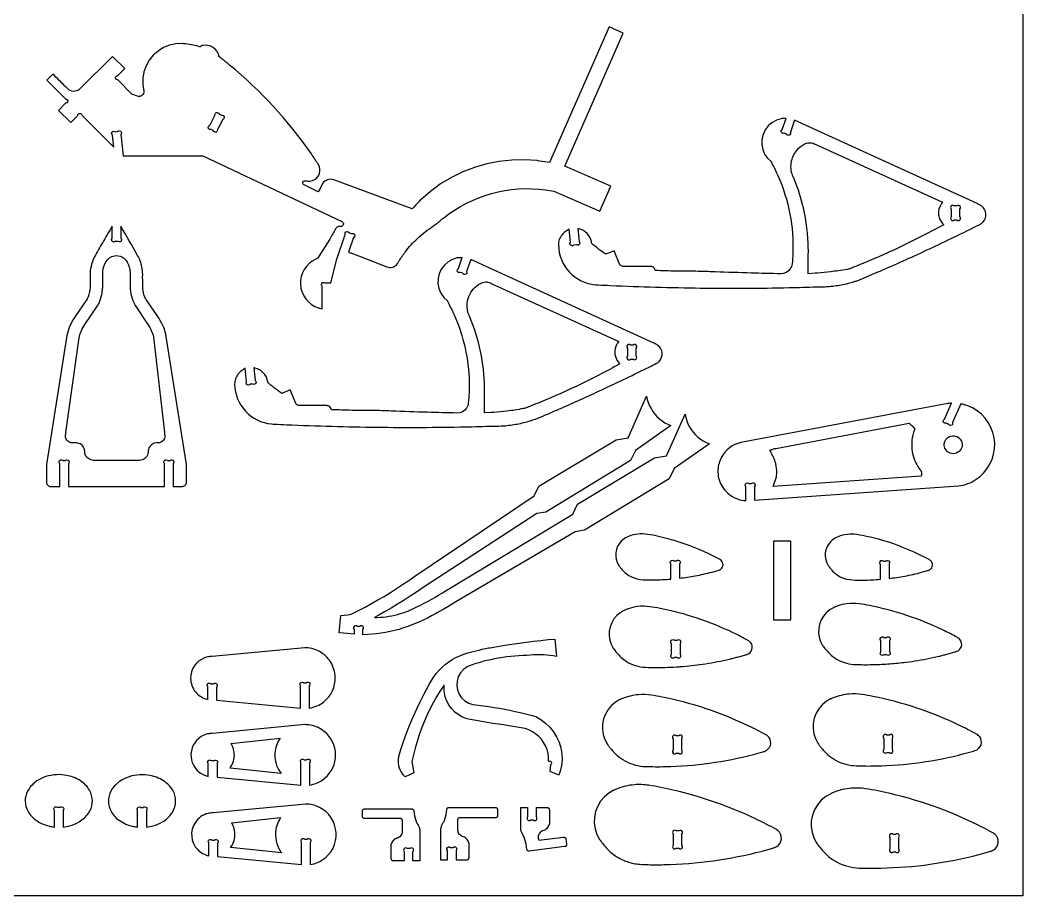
# Model space of a CAD drawing. Extents: x -1716 to 1764, y -1184 to 702.
# Drawn here: x 384 to 1764, y -1184 to 21 of the extents above; entities that cross this region are included whole.
import ezdxf

# ---------------------------------------------------------------- set-up
doc = ezdxf.new("R2010")
doc.units = 0
doc.header["$MEASUREMENT"] = 0
doc.layers.get('0').update_dxf_attribs({"linetype": 'CONTINUOUS'})
doc.layers.add('SECTIONCUTEDGES', color=18, linetype='CONTINUOUS')

msp = doc.modelspace()

# ---------------------------------------------------------------- linework, layer by layer
msp.add_lwpolyline([(1764.1, 702.4), (1764.1, -1184.1), (-1716.3, -1184.1), (-1716.3, 702.4)], close=True)
for points in [[(1231.7, -441.3), (1231.7, -430.7, 1), (1227.5, -426.5), (1224, -426.5, 1), (1219.7, -430.7), (1219.7, -441.3, 1), (1224, -445.6), (1227.5, -445.6, 1)], [(1572.4, -967.1), (1572.4, -982.5, 1), (1576.7, -986.8), (1580.2, -986.8, 1), (1584.4, -982.5), (1584.4, -967.1, 1), (1580.2, -962.9), (1576.7, -962.9, 1)]]:
    msp.add_lwpolyline(points, format="xyb", close=True)
at = {"layer": 'SECTIONCUTEDGES'}
for points in [[(420.6, -61.9), (446.5, -87.7, 0.085935), (446.9, -87.9, -0.186336), (448.6, -88.7, -0.284949), (449.3, -91.8, -0.285005), (446.8, -93.7, -0.066617), (446.6, -93.7, 0.145235), (446.5, -93.7), (436.8, -103.4), (453.6, -120.2), (463.2, -110.6, 0.08601), (463.3, -110.1, -0.186349), (464.1, -108.4, -0.284949), (467.3, -107.8, -0.285005), (469.2, -110.3, -0.066648), (469.2, -110.4, 0.145329), (469.2, -110.6), (512.7, -154.2), (511, -137.5, 0.079593), (510.7, -137.1, -0.210465), (509.9, -135, -0.269976), (511.6, -132.5, -0.269963), (514.6, -132.7, -0.065724), (514.7, -132.8, 0.145463), (514.8, -132.8), (517.9, -132.5, 0.079701), (518.4, -132.2, -0.210484), (520.4, -131.4, -0.269976), (522.9, -133.1, -0.269963), (522.8, -136.1, -0.065769), (522.7, -136.2, 0.145601), (522.6, -136.3), (525.6, -165.9), (635.3, -165.9), (826.7, -256.3, -0.168887), (828.6, -258.3, -0.362921), (827.3, -262.6, -0.089504), (826.2, -263.1, -0.079719), (824.9, -263.2, 0.015746), (823.1, -263.2, 0.104795), (821.1, -263.6, 0.167951), (818.1, -266.3, -0.009744), (810, -280.4), (793.4, -307.2, -0.104608), (792.9, -307.4, 0.035992), (790.7, -308.2, 0.3096), (769.7, -343, 0.310426), (794.5, -375.1, 0.017896), (796.4, -375.6, 0.01187), (799.5, -376.3), (799.5, -345.2, 0.08601), (799.2, -344.8, -0.186349), (798.6, -343, -0.284949), (800.3, -340.3, -0.285005), (803.5, -340.7, -0.066648), (803.6, -340.8, 0.145329), (803.7, -340.9), (811.5, -340.9), (819.6, -308), (831.5, -274.4, 0.086002), (831.4, -273.9, -0.186347), (831.4, -272, -0.284949), (833.9, -270.1, -0.285005), (836.8, -271.5, -0.066644), (836.8, -271.7, 0.145319), (836.9, -271.8), (840.2, -273, 0.08601), (840.7, -272.9, -0.186349), (842.6, -272.9, -0.284949), (844.5, -275.4, -0.285005), (843.1, -278.2, -0.066648), (842.9, -278.3, 0.145329), (842.8, -278.4), (835.7, -298.4, -0.0051), (840.5, -300, -0.011435), (842.6, -300.7), (888.5, -318.8, 0.161502), (896.7, -319, 0.169689), (903, -314.5, 0.018768), (905.2, -311.1, -0.030198), (914.2, -297.8, -0.042786), (930.7, -279.8, -0.036783), (953, -262.1, -0.013895), (955.3, -260.6, 0.025116), (957.6, -259.1, 0.025774), (960.7, -256.5, -0.018155), (966.4, -251.6, -0.204103), (1107.2, -212.7), (1118.6, -214.5), (1181.7, -242.1), (1196.7, -207.8), (1133.6, -180.2), (1213.7, 2.9), (1194.6, 11.3), (1112.6, -175.3, -0.002171), (1098.8, -173.1, 0.013028), (1095.4, -172.6), (1078, -171.5), (1060.6, -171.8), (1043.3, -173.7), (1026.2, -177), (1009.4, -181.8), (993.2, -188.1), (977.5, -195.7), (962.6, -204.7), (948.5, -214.9), (935.4, -226.4, 0.013028), (932.9, -228.8, -0.002171), (923.3, -238.9), (815.5, -198.9, 0.161142), (806.9, -198.9, 0.167596), (800.3, -204, 0.03262), (799, -206.2, -0.002417), (794.3, -215.6), (773.8, -205.3, -0.162704), (773, -204, -0.252017), (773.8, -201, -0.283369), (776.9, -200.2, 0.098494), (782.9, -200.8, 0.501374), (795.6, -180, 0.048434), (794.3, -177.6, 0.007698), (784.8, -163.4, 0.069513), (672.2, -41, 0.005338), (662.1, -32.8, 0.010401), (656.8, -28.8, -0.035073), (657.3, -27.9, 0.136057), (657.4, -27.4, 0.100505), (657.4, -27, 0.016455), (656.5, -25, 0.341491), (635.4, -14.1, 0.016455), (633.3, -14.5, 0.112005), (633, -14.7, 0.134653), (632.8, -15, -0.022312), (632.2, -16.3, 0.028235), (622, -13.6, 0.028606), (611.7, -12, 0.006314), (608.5, -11.7, 0.013802), (607, -11.6), (598.2, -12), (589.5, -13.9), (581.3, -17.1), (573.8, -21.8), (567.1, -27.6), (561.6, -34.5), (557.3, -42.2), (554.3, -50.6), (552.9, -59.3), (552.9, -68.2), (554.4, -76.9, -0.120312), (553.7, -80.2, -0.115005), (551.5, -83, -0.125142), (548.6, -84.3, -0.119875), (545.4, -84), (537.7, -81.1), (518.3, -61.5, 0.086265), (517.9, -61.4, -0.186392), (516.2, -60.6, -0.284949), (515.5, -57.5, -0.285005), (518, -55.6, -0.066753), (518.2, -55.6, 0.145652), (518.4, -55.5), (528, -45.9), (511.2, -29.1), (466.3, -74, -0.145804), (459.8, -77.2, -0.210214), (450.8, -75, -0.016381), (450.4, -74.7, -0.008191), (449.7, -74, -0.009829), (445.5, -69.9, 0.001638), (429.1, -53.4)], [(657.7, -108.5), (660.9, -110.1, -1), (662.7, -115.9), (655.5, -129.5, -1), (649.8, -131.3), (646.7, -129.7, -1), (644.9, -124), (652, -110.3, -1)], [(1449.9, -117.1), (1444.1, -133.5, 0.08601), (1444.2, -134, -0.186349), (1444.2, -135.9, -0.284949), (1441.6, -137.8, -0.285005), (1438.8, -136.4, -0.066647), (1438.7, -136.2, 0.145329), (1438.7, -136.1), (1435.3, -134.9, 0.08601), (1434.9, -135, -0.186349), (1433, -135, -0.284949), (1431.1, -132.5, -0.285005), (1432.5, -129.6, -0.066648), (1432.6, -129.6, 0.14533), (1432.8, -129.5), (1438.1, -114.4, -0.009124), (1433.6, -114.7, 0.035207), (1431.2, -115), (1424.7, -117), (1418.6, -120.4), (1413.4, -124.9), (1409.3, -130.4), (1406.4, -136.7), (1404.8, -143.4), (1404.7, -150.3), (1406, -157.1), (1408.6, -163.5), (1412.6, -169.1), (1417.6, -173.9, -0.066761), (1418.2, -174.9, 0.023228), (1419.1, -177, 0.00512), (1423, -185.1, -0.014428), (1426.9, -193.2, -0.05613), (1443.3, -246, -0.057387), (1447.4, -299.9, -0.014084), (1446.4, -314.4, -0.122169), (1443.9, -321.4, -0.258679), (1430.8, -328.3, -0.000991), (1390.1, -327.2, -0.003047), (1340.5, -325.6, 0.006155), (1313.8, -324.8, 0.003714), (1300.2, -324.7, -0.004918), (1286.5, -324.6, -0.002398), (1272.3, -324.2, 0.000799), (1258, -323.8, 0.028598), (1256.8, -321.1, 0.161536), (1254.4, -318.7, 0.057098), (1253.2, -318.3, 0.047308), (1251.7, -318.1), (1213.5, -318.1, -0.081624), (1211.6, -317.5, -0.074835), (1209.8, -316.4, -0.020482), (1209.5, -316, -0.045194), (1209.4, -315.8), (1201.4, -296.6), (1189.9, -301.4), (1184.8, -297.9, -0.013865), (1179, -293.5, -0.012477), (1172.8, -288.2, 0.009145), (1170.9, -286.6, -0.096768), (1170.5, -286.1, -0.120073), (1170.3, -285.4, 0.047499), (1170.2, -284.1, 0.141524), (1164.2, -272.8, 0.141524), (1153.2, -266.5, 0.016567), (1152.3, -266.3, -0.005522), (1151.4, -266.1), (1153.2, -283.7, 0.079593), (1153.5, -284.1, -0.210465), (1154.3, -286.1, -0.269976), (1152.6, -288.7, -0.269963), (1149.6, -288.5, -0.065724), (1149.5, -288.4, 0.145463), (1149.4, -288.3), (1145.9, -288.7, 0.08601), (1145.5, -289, -0.186349), (1143.8, -289.8, -0.284949), (1141, -288.3, -0.285005), (1141.1, -285.2, -0.066648), (1141.2, -285, 0.145329), (1141.2, -284.9), (1139.4, -266.7, 0.004185), (1134.1, -270.3, 0.073254), (1129.7, -274.5, 0.086359), (1126, -281.2, 0.085895), (1124.8, -288.8, 0.185891), (1139.7, -325.7, 0.184789), (1175.6, -343.2, 0.011293), (1179.7, -343.5, -0.000025), (1196.4, -344.3, 0.008067), (1320.5, -347.8, 0.008217), (1442.3, -347.3, 0.002829), (1461.3, -346.8, -0.003431), (1480.2, -346.3, 0.003607), (1491.5, -346, 0.010952), (1495.2, -345.8, 0.027349), (1513.8, -343.4, 0.02735), (1532, -338.9, 0.005477), (1536.8, -337.4, 0.010711), (1539.2, -336.6), (1563.5, -326.2, 0.007095), (1626.8, -297.9, 0.006478), (1695.3, -265, 0.004958), (1705.5, -259.8, 0.090397), (1709.4, -256.8, 0.435157), (1707.4, -235.3, 0.037419), (1705.7, -234.2, 0.014223), (1700.9, -231.7)], [(1468.6, -328.1, 0.001819), (1468.5, -318.7, -0.005457), (1468.6, -309.2, -0.002886), (1468.7, -301.1, 0.011204), (1468.7, -293.1, 0.052143), (1461.9, -237.7, 0.039562), (1449.7, -199, 0.012267), (1447.4, -193.8, -0.029577), (1446.3, -190.9, -0.04675), (1445.1, -185.9, -0.071998), (1445.3, -175.3, -0.130192), (1452.7, -158.5, -0.098727), (1463, -149.9, -0.115272), (1469.9, -148, -0.115868), (1476.9, -149.3, -0.017826), (1477.5, -149.6, 0.011527), (1478.1, -149.9), (1653.5, -229.9, 0.086005), (1649.2, -237, 0.126445), (1648, -247.5, 0.074265), (1649.8, -253.6, 0.074279), (1653.4, -259, 0.020408), (1654.2, -259.8, -0.006802), (1655, -260.7, -0.004642), (1626.8, -275.7, -0.012634), (1582.5, -297.2, -0.006479), (1558.8, -307.7, -0.005939), (1532.7, -318.5, 0.001973), (1526, -321.2, -0.028047), (1524.3, -321.7, -0.026718), (1522.3, -322.2, -0.004531), (1510.1, -324.1, -0.00906), (1499.5, -325.5, -0.005336), (1481.5, -327.4, -0.019134), (1479.6, -327.5, -0.021054), (1477.9, -327.5)], [(1673.1, -234.9), (1669.6, -234.9, 1), (1665.4, -239.2), (1665.4, -249.8, 1), (1669.6, -254.1), (1673.1, -254.1, 1), (1677.4, -249.8), (1677.4, -239.2, 1)], [(522.6, -262.7), (522.6, -279.4, 0.08601), (522.8, -279.8, -0.186349), (523.4, -281.6, -0.284949), (521.7, -284.2, -0.285005), (518.6, -283.8, -0.066648), (518.4, -283.7, 0.145329), (518.3, -283.6), (514.8, -283.6, 0.08601), (514.4, -283.9, -0.186349), (512.6, -284.5, -0.284949), (510, -282.7, -0.285005), (510.4, -279.6, -0.066648), (510.5, -279.5, 0.145329), (510.6, -279.4), (510.6, -262.6, -0.001265), (499, -282.5, 0.003794), (487.5, -302.5, 0.058244), (482.3, -315, 0.063092), (480.3, -327.3, 0.016618), (480.4, -342, -0.039019), (480.1, -349.9, -0.08946), (476.1, -362.8, -0.007435), (475.9, -363.2, -0.011972), (475.8, -363.4), (458.8, -388.2, 0.048899), (452.1, -400.6, 0.053441), (448.4, -413.1), (420.2, -590.8), (420.2, -615.4, 0.185957), (422.1, -619.1, 0.172664), (426.1, -620.8, 0.016956), (430.5, -620.8, -0.004396), (438.6, -620.8), (438.6, -589.2, 0.079593), (438.3, -588.7, -0.210465), (437.7, -586.6, -0.269976), (439.6, -584.2, -0.269963), (442.6, -584.7, -0.065724), (442.7, -584.8, 0.145463), (442.8, -584.9), (446.3, -584.9, 0.079593), (446.8, -584.6, -0.210465), (448.9, -584.1, -0.269976), (451.2, -585.9, -0.269963), (450.8, -588.9, -0.065724), (450.7, -589, 0.145463), (450.6, -589.2), (450.6, -620.8), (582.6, -620.8), (582.6, -589.2, 0.08601), (582.3, -588.7, -0.186349), (581.7, -587, -0.284949), (583.4, -584.3, -0.285005), (586.6, -584.7, -0.066648), (586.7, -584.8, 0.145329), (586.8, -584.9), (590.3, -584.9, 0.079593), (590.8, -584.6, -0.210465), (592.9, -584.1, -0.269976), (595.2, -585.9, -0.269963), (594.8, -588.9, -0.065724), (594.7, -589, 0.145463), (594.6, -589.2), (594.6, -620.8), (607.6, -620.7, 0.185813), (611.3, -618.9, 0.172664), (612.9, -614.8), (612.9, -590.7), (584.3, -411.8, 0.048631), (581.6, -402.2, 0.053476), (574.2, -388.2), (557.2, -363.4, -0.042369), (555.6, -360.2, -0.05136), (553.3, -352.2, -0.022282), (552.9, -349.1, -0.018567), (552.7, -345.4, -0.006146), (552.6, -329.1, 0.052443), (551.6, -318.7, 0.080341), (545.7, -302.9, 0.0006)], [(448.3, -557.3, -0.187835), (446.4, -551.1, -0.028282), (446.7, -548.9, 0.010555), (447, -546.8), (465.2, -416.5, -0.055767), (467.9, -407.4, -0.048899), (473.1, -397.8), (490.5, -372.4, 0.039283), (493.1, -367.3, 0.054551), (496.7, -355.2, 0.021912), (497.3, -350.8, 0.018988), (497.6, -345.7, 0.00723), (497.6, -329.2, -0.03342), (497.8, -325, -0.101204), (502.3, -311.5, -0.223836), (513.8, -303.5, -0.159962), (523.8, -305, -0.155534), (531.3, -312.4, -0.055982), (534.3, -320, -0.058348), (535.4, -327.8, -0.012826), (535.5, -336.8, 0.009225), (535.4, -345.7, 0.056267), (537.1, -358.9, 0.058965), (541.6, -370.7, 0.007426), (542.1, -371.8, 0.011972), (542.5, -372.4), (559.9, -397.8, -0.04427), (564.5, -406.2, -0.04711), (567.4, -414.7, -0.004249), (567.4, -415.1, -0.011983), (567.5, -415.2), (582.6, -546.8, -0.002653), (583.1, -551.1, -0.124044), (582.6, -555, -0.265958), (575.7, -560.6, -0.032026), (571.5, -561, 0.095423), (567.4, -561.9, 0.129798), (562.6, -565.7, 0.129739), (560.3, -571.3, 0.026744), (560.2, -573.7, -0.059933), (559.8, -576, -0.165101), (555.7, -582.2, -0.156708), (548.2, -584.9), (484.9, -584.9, -0.145829), (477.9, -582.5, -0.209993), (473, -574.4, -0.017729), (472.7, -571.4, 0.079747), (472.1, -568.4, 0.142824), (467.9, -563.1, 0.142126), (461.6, -560.9, 0.022063), (457.8, -560.8, -0.046173), (453.9, -560.6, -0.187835)], [(1004.3, -308.6), (998.4, -325, 0.08601), (998.5, -325.5, -0.186349), (998.5, -327.4, -0.284949), (996, -329.3, -0.285005), (993.2, -327.9, -0.066647), (993.1, -327.7, 0.145329), (993, -327.6), (989.7, -326.4, 0.08601), (989.2, -326.5, -0.186349), (987.3, -326.5, -0.284949), (985.4, -324, -0.285005), (986.9, -321.2, -0.066648), (987, -321.1, 0.14533), (987.1, -321), (992.5, -305.9, -0.009124), (988, -306.2, 0.035207), (985.6, -306.5), (979, -308.6), (973, -311.9), (967.8, -316.4), (963.6, -322), (960.7, -328.2), (959.2, -334.9), (959, -341.8), (960.3, -348.6), (963, -355), (966.9, -360.7), (972, -365.4, -0.066761), (972.5, -366.5, 0.023228), (973.4, -368.6, 0.00512), (977.4, -376.6, -0.014428), (981.3, -384.7, -0.048624), (996.3, -430.5, -0.049876), (1001.9, -477.1, -0.030084), (1000.7, -506.1, -0.121138), (998.3, -512.9, -0.258679), (985.1, -519.8, -0.000991), (944.5, -518.8, -0.003047), (894.9, -517.1, 0.006155), (868.2, -516.3, 0.003714), (854.5, -516.2, -0.004918), (840.9, -516.1, -0.002398), (826.6, -515.7, 0.000799), (812.4, -515.3, 0.028598), (811.2, -512.6, 0.161536), (808.7, -510.2, 0.057098), (807.6, -509.8, 0.047308), (806.1, -509.6), (767.9, -509.6, -0.081624), (766, -509, -0.074835), (764.2, -507.9, -0.020482), (763.9, -507.5, -0.045194), (763.7, -507.4), (755.8, -488.1), (744.2, -492.9), (739.2, -489.4, -0.011091), (734.2, -485.7, -0.011091), (729.5, -481.8), (724.9, -477.6, -0.121972), (724.7, -476.9, 0.047985), (724.5, -475.6, 0.141524), (718.6, -464.3, 0.141524), (707.5, -458, 0.016567), (706.6, -457.8, -0.005522), (705.8, -457.6), (707.5, -475.2, 0.079593), (707.9, -475.6, -0.210465), (708.6, -477.7, -0.269976), (707, -480.2, -0.269963), (704, -480, -0.065724), (703.9, -479.9, 0.145463), (703.8, -479.9), (700.3, -480.2, 0.08601), (699.9, -480.5, -0.186349), (698.2, -481.3, -0.284949), (695.4, -479.8, -0.285005), (695.4, -476.7, -0.066648), (695.5, -476.6, 0.145329), (695.6, -476.4), (693.8, -458.2, 0.004185), (688.5, -461.8, 0.073254), (684.1, -466, 0.086359), (680.4, -472.7, 0.085895), (679.2, -480.3, 0.185891), (694, -517.2, 0.184789), (729.9, -534.8, 0.011293), (734.1, -535, -0.000025), (750.8, -535.8, 0.008067), (874.9, -539.3, 0.008217), (996.7, -538.8, 0.002829), (1015.6, -538.3, -0.003431), (1034.5, -537.9, 0.003607), (1045.8, -537.6, 0.010952), (1049.6, -537.4, 0.027349), (1068.2, -534.9, 0.02735), (1086.4, -530.4, 0.027608), (1099.6, -525.6, 0.001457), (1130, -512.5, 0.006478), (1187.1, -486.6, 0.005861), (1249.6, -456.5, 0.004958), (1259.9, -451.3, 0.090397), (1263.8, -448.3, 0.435157), (1261.8, -426.8, 0.037419), (1260.1, -425.7, 0.014223), (1255.3, -423.2)], [(1022.9, -519.7, 0.001819), (1022.9, -510.2, -0.005457), (1022.9, -500.7, -0.002886), (1023.1, -492.7, 0.011204), (1023.1, -484.6, 0.047407), (1017.5, -435.1, 0.04637), (1002.4, -386.5, 0.01538), (1001.5, -384.5, -0.033729), (1000.6, -382.4, -0.046038), (999.6, -378.1, -0.033905), (999.2, -372, -0.09514), (1001.6, -359.4, -0.171112), (1017.4, -341.4, -0.11859), (1024.2, -339.5, -0.115868), (1031.3, -340.8, -0.017826), (1031.8, -341.1, 0.011527), (1032.4, -341.4), (1207.8, -421.4, 0.037617), (1204.8, -425.7, 0.075158), (1202.8, -430.8, 0.125786), (1203.1, -441.8, 0.125822), (1208.6, -451.4, 0.01533), (1209, -451.8, -0.00511), (1209.4, -452.2, -0.004642), (1181.2, -467.2, -0.012634), (1136.9, -488.8, -0.006479), (1113.2, -499.2, -0.005939), (1087.1, -510, 0.001973), (1080.4, -512.7, -0.028047), (1078.7, -513.3, -0.026718), (1076.6, -513.7, -0.004531), (1064.5, -515.7, -0.00906), (1053.9, -517.1, -0.005336), (1035.8, -518.9, -0.019134), (1034, -519, -0.021054), (1032.3, -519)], [(822.8, -822.2), (825.1, -798.3), (830, -797.8), (834.8, -797.2), (839.6, -796.4), (840.6, -795.9), (849.6, -791.4), (858.6, -786.8), (867.4, -782), (876.2, -777), (884.9, -772), (893.5, -766.7), (902, -761.3), (910.4, -755.8), (918.8, -750.1), (927, -744.3), (1091.5, -633.7), (1097.9, -620.3), (1204.2, -556.6), (1220.7, -553.9), (1246, -496.5), (1247, -501), (1248.4, -505.4), (1250.1, -509.7), (1252.2, -513.7), (1254.6, -517.6), (1257.4, -521.3), (1260.4, -524.7), (1263.8, -527.8), (1267.4, -530.7), (1271.2, -533.2), (1275.3, -535.3), (1279.5, -537.1), (1230.9, -571.4), (1224.1, -585.1), (1107.6, -656.1), (1095, -658.2), (938.4, -759.8), (929.5, -766), (920.9, -771.7), (912.3, -777.4), (903.5, -782.9), (894.6, -788.2), (885.6, -793.4), (876.5, -798.4), (871.6, -801.1), (875.4, -801), (879.4, -800.8), (883.5, -800.5), (887.5, -800), (891.5, -799.4), (895.5, -798.7), (899.5, -797.8), (903.4, -796.8), (907.3, -795.7), (911.1, -794.5), (915, -793.1), (918.7, -791.7), (919.3, -791.4), (924.6, -789.1), (929.9, -786.6), (935, -784.1), (940.2, -781.5), (945.3, -778.8), (950.4, -776), (955.4, -773.1), (960.3, -770.1), (965.3, -767.1), (970.1, -764), (1144.5, -658.7), (1150.9, -645.2), (1257.2, -581.5), (1273.7, -578.8), (1299, -521.5), (1300, -525.9), (1301.4, -530.3), (1303.1, -534.6), (1305.2, -538.7), (1307.6, -542.6), (1310.4, -546.2), (1313.4, -549.6), (1316.8, -552.8), (1320.4, -555.6), (1324.2, -558.1), (1328.3, -560.2), (1332.5, -562), (1283.9, -596.3), (1277.1, -610.1), (1160.6, -681), (1148, -683.1), (983.4, -779.5), (977.8, -783), (972.4, -786.4), (966.9, -789.7), (961.3, -792.8), (955.7, -795.9), (950.1, -798.9), (944.4, -801.8), (938.6, -804.6), (932.8, -807.3), (929, -809), (923.2, -811.3), (917.3, -813.5), (911.4, -815.5), (905.4, -817.4), (899.3, -819), (893.2, -820.4), (887, -821.6), (880.8, -822.6), (874.6, -823.5), (868.3, -824.1), (862.1, -824.5), (855.8, -824.7), (855.7, -824.7), (855.7, -817.5, 1), (851.4, -813.3), (847.9, -813.3, 1), (843.7, -817.5), (843.7, -823.9), (834.4, -823.2), (823.7, -822.3)], [(1382.5, -640.4), (1382.5, -620.9, 0.08601), (1382.3, -620.5, -0.186349), (1381.7, -618.8, -0.284949), (1383.4, -616.1, -0.285005), (1386.5, -616.5, -0.066648), (1386.7, -616.6, 0.145329), (1386.8, -616.7), (1390.3, -616.7, 0.079593), (1390.8, -616.4, -0.210465), (1392.8, -615.9, -0.269976), (1395.2, -617.7, -0.269963), (1394.7, -620.7, -0.065724), (1394.6, -620.8, 0.145463), (1394.5, -620.9), (1394.5, -639.7), (1675.3, -620.1, 0.064499), (1688.4, -616.9, 0.11269), (1709.7, -602.5, 0.26871), (1722.7, -546.6, 0.268886), (1680.7, -507.6, 0.009244), (1679.6, -507.4, -0.003081), (1678.5, -507.2), (1667.1, -533, 0.08601), (1667.2, -533.5, -0.186349), (1667.1, -535.4, -0.284949), (1664.4, -537.1, -0.285005), (1661.7, -535.5, -0.066648), (1661.6, -535.3, 0.145329), (1661.6, -535.2), (1658.3, -533.8, 0.08601), (1657.9, -533.8, -0.186349), (1656, -533.7, -0.284949), (1654.3, -531.1, -0.285005), (1655.9, -528.3, -0.066648), (1656, -528.3, 0.145329), (1656.2, -528.2), (1665.7, -506.3, 0.007419), (1662.4, -506.5, 0.015637), (1660.7, -506.7), (1375.8, -560.3, 0.213773), (1349.3, -580.4, 0.112076), (1344.3, -598.1, 0.072907), (1345.3, -609.3, 0.130867), (1355.4, -627.7, 0.087354), (1366.7, -636.1, 0.087328), (1380.2, -640.1, 0.008463), (1381.4, -640.3, -0.002821)], [(1420.1, -620.8), (1424.7, -607.5, 0.033242), (1425.1, -605.4, 0.018338), (1425.4, -601.5, 0.037378), (1425.3, -598.4, 0.017912), (1424.3, -591.9, 0.022888), (1423.2, -586.9, 0.034926), (1422.1, -583.7, 0.01324), (1419, -577.2, -0.004413), (1415.9, -570.7, 0.006445), (1419.8, -569.5, -0.019338), (1423.8, -568.4), (1607.3, -533.8), (1609.5, -535.6, -0.018379), (1611.5, -537.5, -0.018378), (1613.4, -539.6), (1615.1, -541.8), (1613.6, -546, 0.139305), (1612.6, -577.2, 0.102133), (1622.6, -598.1, 0.033661), (1623.8, -599.5, -0.097619), (1624.3, -600.3, -0.082482), (1624.5, -601, -0.025939), (1624.5, -603.4, -0.02594), (1624.5, -604.4, -0.012951), (1624.1, -606.5)], [(1655.7, -562.5, -0.860276), (1680.1, -560.6, -0.859535), (1657.4, -569.6, -0.075538), (1656, -566.2, -0.075109)], [(1279.5, -748.2), (1279.5, -727.3, 0.08601), (1279.3, -726.9, -0.186349), (1278.6, -725.1, -0.284949), (1280.4, -722.5, -0.285005), (1283.5, -722.9, -0.066648), (1283.6, -723, 0.145329), (1283.7, -723.1), (1287.3, -723.1, 0.08601), (1287.7, -722.8, -0.186349), (1289.5, -722.2, -0.284949), (1292.1, -723.9, -0.285005), (1291.7, -727.1, -0.066648), (1291.6, -727.2, 0.145329), (1291.5, -727.3), (1291.5, -747, 0.01908), (1313, -743.8, 0.017443), (1336.2, -738.5), (1344.6, -736.2, -0.038389), (1346.2, -735.6, 0.080703), (1347.8, -734.9, 0.501374), (1348.6, -722.4, 0.054447), (1346.6, -721, 0.011126), (1331.6, -713.4, 0.045142), (1277.1, -693.2, 0.025718), (1247.5, -686.7, 0.068137), (1234.1, -686.4, 0.069566), (1221.3, -689.6, 0.072806), (1213.4, -694.2, 0.110709), (1206.3, -703.1), (1204.7, -707.4), (1203.8, -711.9), (1203.6, -716.5), (1204.3, -721), (1205.7, -725.3), (1207.8, -729.4, 0.021357), (1209.1, -731.2, 0.014133), (1212.5, -735.3, 0.103358), (1225.2, -745.1, 0.100305), (1241.2, -749.1, 0.015529), (1256.2, -749.3, 0.017374)], [(1567.8, -748.5), (1567.8, -727.7, 0.08601), (1567.6, -727.3, -0.186349), (1566.9, -725.5, -0.284949), (1568.7, -722.8, -0.285005), (1571.8, -723.2, -0.066648), (1571.9, -723.3, 0.145329), (1572, -723.4), (1575.6, -723.4, 0.08601), (1576, -723.2, -0.186349), (1577.7, -722.6, -0.284949), (1580.4, -724.3, -0.285005), (1580, -727.4, -0.066648), (1579.9, -727.5, 0.145329), (1579.8, -727.7), (1579.8, -747.3, 0.01908), (1601.3, -744.1, 0.017443), (1624.5, -738.9), (1632.9, -736.5, -0.038389), (1634.5, -736, 0.080703), (1636.1, -735.3, 0.501374), (1636.9, -722.8, 0.054447), (1634.9, -721.4, 0.011126), (1619.9, -713.8, 0.045142), (1565.4, -693.5, 0.025718), (1535.8, -687.1, 0.068137), (1522.4, -686.7, 0.069566), (1509.6, -689.9, 0.072806), (1501.7, -694.6, 0.110709), (1494.6, -703.5), (1493, -707.8), (1492.1, -712.2), (1491.9, -716.8), (1492.6, -721.3), (1494, -725.7), (1496.1, -729.7, 0.021357), (1497.4, -731.5, 0.014133), (1500.8, -735.7, 0.103358), (1513.5, -745.4, 0.100305), (1529.5, -749.4, 0.015529), (1544.5, -749.7, 0.017374)], [(1218.4, -861.5, 0.065635), (1230.7, -867.2, 0.062601), (1244.7, -869.6, 0.012318), (1259.3, -869.9, 0.017265), (1291.1, -868.8, 0.006228), (1296.6, -868.3, 0.002281), (1311.7, -866.8, 0.012938), (1327.1, -864.7, 0.018394), (1360, -858.3, 0.00332), (1365.6, -856.9, 0.00332), (1371.3, -855.5), (1382.5, -852.4, -0.044724), (1384, -851.9, 0.087071), (1386.8, -850.7, 0.501374), (1387.9, -834, 0.052991), (1385.7, -832.5, 0.012578), (1365.1, -822, 0.062543), (1264.6, -788.5, 0.01309), (1250.7, -786.2, 0.069731), (1233.7, -786.1, 0.049289), (1220.8, -789.1, 0.034019), (1215.1, -791.5, 0.017944), (1211.3, -793.7, 0.01715), (1209.9, -794.6), (1205.2, -798.5), (1201.2, -803.1), (1198.1, -808.3), (1195.9, -814), (1194.7, -820), (1194.6, -826.1), (1195.4, -832.1), (1197.3, -837.9), (1200.2, -843.3, 0.030734), (1202, -845.7, -0.007019), (1203.9, -848.1, 0.03989), (1211.1, -856, 0.046849)], [(1510.1, -859.6, 0.113994), (1533.4, -865.8, 0.012132), (1556.2, -865.9, 0.014603), (1578.3, -864.9, 0.007186), (1600, -862.9, 0.012938), (1615.3, -860.9, 0.018394), (1648.2, -854.4, 0.00332), (1653.9, -853, 0.00332), (1659.5, -851.6), (1670.7, -848.5, -0.044724), (1672.3, -848, 0.087071), (1675, -846.8, 0.501374), (1676.1, -830.1, 0.052991), (1673.9, -828.6, 0.012578), (1653.4, -818.1, 0.062543), (1552.9, -784.7, 0.01309), (1539, -782.3, 0.069731), (1521.9, -782.2, 0.049289), (1509.1, -785.2, 0.034019), (1503.4, -787.6, 0.017944), (1499.5, -789.8, 0.01715), (1498.1, -790.7), (1493.4, -794.6), (1489.5, -799.2), (1486.4, -804.4), (1484.2, -810.1), (1483, -816.1), (1482.8, -822.2), (1483.7, -828.2), (1485.6, -834), (1488.4, -839.4, 0.030734), (1490.2, -841.9, -0.007019), (1492.1, -844.2, 0.03239), (1498, -850.8, 0.073161)], [(1580.5, -832.8), (1580.5, -848.2, -1), (1576.2, -852.4), (1572.7, -852.4, -1), (1568.5, -848.2), (1568.5, -832.8, -1), (1572.7, -828.5), (1576.2, -828.5, -1)], [(911.3, -1017.3), (908.7, -1013.7), (906.7, -1009.7), (905.3, -1005.5), (904.6, -1001.1), (904.5, -996.6), (905.1, -992.2), (908, -982.7), (911.1, -973.2), (914.4, -963.7), (917.9, -954.4), (921.7, -945.1), (925.6, -935.9), (929.7, -926.8), (934, -917.8), (938.5, -908.9), (943.2, -900), (948, -891.3), (953.1, -882.7), (956.7, -878.1), (960.6, -873.7), (964.7, -869.6), (969.1, -865.8), (973.8, -862.2), (978.7, -859), (983.8, -856.1), (989.1, -853.6), (994.5, -851.4), (1000, -849.6), (1005.7, -848.1), (1011.4, -847), (1015.7, -845.8), (1019.9, -844.7), (1024.2, -843.8), (1028.6, -843), (1030.9, -842.7), (1040.8, -840.9), (1050.8, -839.2), (1060.7, -837.7), (1070.7, -836.2), (1080.6, -834.9), (1090.6, -833.7), (1100.6, -832.5), (1110.7, -831.5), (1119.8, -830.7), (1122.2, -854.6), (1117.7, -853.8), (1113.2, -853.2), (1108.7, -852.8), (1104.1, -852.5), (1099.6, -852.3), (1095.1, -852.3), (1090.5, -852.5), (1086, -852.8), (1081.5, -853.2), (1075.9, -853.4), (1070.3, -853.7), (1064.7, -854.1), (1059.2, -854.6), (1053.6, -855.3), (1048.1, -856.1), (1042.5, -857), (1037, -858), (1031.6, -859.1), (1026.1, -860.4), (1020.7, -861.8), (1015.3, -863.3), (1009.9, -864.9), (1004.6, -866.7), (999, -869.1), (994, -872.7), (989.9, -877.3), (986.9, -882.7), (985.2, -888.6), (984.8, -894.7), (985.8, -900.8), (988.1, -906.5), (991.5, -911.6), (996, -915.8), (1001.3, -918.9), (1007.2, -920.8), (1014.5, -921.6), (1021.8, -922.5), (1029.1, -923.6), (1036.3, -924.7), (1043.6, -925.9), (1050.8, -927.3), (1058, -928.7), (1065.2, -930.2), (1072.3, -931.9), (1079.5, -933.6), (1086.6, -935.4), (1093.7, -937.4), (1100.7, -941.4), (1107.2, -946.4), (1113, -952), (1118, -958.4), (1122.3, -965.3), (1125.6, -972.8), (1127.9, -980.5), (1129.3, -988.5), (1129.7, -996.7), (1129, -1004.8), (1127.4, -1012.7), (1125.5, -1018.1), (1113.2, -1013), (1114.4, -1003.5, 1), (1111.8, -999), (1111.3, -998.8), (1111.2, -993.4), (1110.5, -988), (1109.1, -982.8), (1107.1, -977.8), (1104.4, -973), (1101.3, -968.6), (1097.6, -964.6), (1093.4, -961.1), (1088.9, -958.2), (1084, -955.8), (1078.9, -954), (1076.3, -953.4), (1073.3, -953), (1045.9, -948.3), (1034.3, -946.8), (1009, -942.3), (1003.1, -941.5), (997.4, -940), (992, -937.7), (986.8, -934.7), (982.2, -931.1), (978, -926.9), (974.5, -922.2), (971.6, -917.1), (969.4, -911.6), (967.9, -905.8), (967.3, -900), (967.4, -894.1), (962.1, -902.1), (957.1, -910.3), (952.4, -918.6), (948, -927.1), (943.8, -935.8), (940, -944.5), (936.4, -953.4), (933.2, -962.4), (930.2, -971.6), (927.6, -980.8), (925.2, -990.1), (923.2, -999.4), (925.7, -1014.6), (914, -1020.2)], [(1284.4, -832.4), (1288, -832.4, -1), (1292.2, -836.7), (1292.2, -852.1, -1), (1288, -856.3), (1284.4, -856.3, -1), (1280.2, -852.1), (1280.2, -836.7, -1)], [(642.4, -913.8), (642.4, -896.5, 0.079565), (642.1, -896, -0.21046), (641.5, -893.9, -0.269976), (643.4, -891.5, -0.269963), (646.4, -892, -0.065712), (646.5, -892.1, 0.145427), (646.6, -892.2), (650.1, -892.2, 0.08601), (650.5, -892, -0.186349), (652.3, -891.3, -0.284949), (655, -893.1, -0.285005), (654.6, -896.2, -0.066648), (654.5, -896.3, 0.145329), (654.4, -896.5), (654.4, -914.8), (769.9, -925.9), (769.9, -895.1, 0.086027), (769.7, -894.7, -0.186352), (769, -892.9, -0.284949), (770.8, -890.3, -0.285005), (773.9, -890.7, -0.066655), (774, -890.8, 0.145351), (774.2, -890.9), (777.7, -890.9, 0.079575), (778.2, -890.6, -0.210462), (780.2, -890, -0.269976), (782.6, -891.9, -0.269963), (782.1, -894.9, -0.065717), (782, -895, 0.145441), (781.9, -895.1), (781.9, -925.9, 0.058887), (792.8, -922.6, 0.065177), (801.6, -917.4, 0.240046), (817.5, -883, 0.12491), (811.5, -862.7, 0.102014), (800.7, -850.9, 0.130819), (779.8, -842.9, 0.015031), (777.5, -842.7, 0.020693), (775.8, -842.7), (648.4, -854.6, 0.017857), (643.8, -855.1, 0.060909), (637.5, -856.7, 0.314705), (618.6, -885, 0.162733), (625.1, -903.3, 0.077301), (631.5, -909.2, 0.074747), (639.6, -913.1, 0.017668), (641, -913.4, -0.005889)], [(1217.4, -998.8, 0.113994), (1244.7, -1006.1, 0.012132), (1271.6, -1006.2, 0.059829), (1393.2, -989.4), (1406.3, -985.7, -0.044724), (1408.2, -985.2, 0.087071), (1411.4, -983.8, 0.501374), (1412.7, -964.1, 0.052991), (1410.1, -962.3, 0.012578), (1385.9, -950, 0.062543), (1267.7, -910.6, 0.009794), (1252.7, -908, 0.06036), (1235.1, -907.3, 0.075913), (1213, -912.6, 0.006314), (1210.6, -913.6, 0.013802), (1209.5, -914.1), (1203.3, -917.7), (1197.8, -922.3), (1193.1, -927.7), (1189.5, -933.9), (1186.9, -940.6), (1185.5, -947.6), (1185.3, -954.8), (1186.3, -961.9), (1188.5, -968.7), (1191.9, -975, 0.027175), (1193.3, -977.1, -0.003463), (1196.2, -980.7, 0.032859), (1203.4, -988.7, 0.053889), (1213.3, -996.5, 0.018728)], [(1507.2, -997.9, 0.113994), (1534.6, -1005.1, 0.012132), (1561.5, -1005.3, 0.059829), (1683, -988.4), (1696.2, -984.8, -0.044724), (1698, -984.2, 0.087071), (1701.3, -982.8, 0.501374), (1702.6, -963.2, 0.052991), (1700, -961.4, 0.012578), (1675.8, -949, 0.062543), (1557.6, -909.7, 0.009794), (1542.6, -907, 0.06036), (1525, -906.4, 0.075913), (1502.9, -911.7, 0.006314), (1500.5, -912.7, 0.013802), (1499.4, -913.2), (1493.2, -916.8), (1487.7, -921.3), (1483, -926.8), (1479.3, -932.9), (1476.8, -939.6), (1475.4, -946.7), (1475.2, -953.8), (1476.2, -960.9), (1478.4, -967.7), (1481.8, -974.1, 0.027175), (1483.2, -976.1, -0.003463), (1486.1, -979.8, 0.032859), (1493.3, -987.7, 0.053889), (1503.2, -995.5, 0.018728)], [(642.9, -1019.6), (642.9, -1002.3, 0.085982), (642.7, -1001.9, -0.186344), (642, -1000.1, -0.284949), (643.8, -997.5, -0.285005), (646.9, -997.8, -0.066636), (647, -998, 0.145294), (647.1, -998), (650.7, -998, 0.08601), (651.1, -997.8, -0.186349), (652.9, -997.2, -0.284949), (655.5, -998.9, -0.285005), (655.1, -1002.1, -0.066648), (655, -1002.2, 0.145329), (654.9, -1002.3), (654.9, -1020.7), (770.4, -1031.7), (770.4, -1001, 0.07961), (770.2, -1000.5, -0.210468), (769.6, -998.4, -0.269976), (771.5, -996.1, -0.269963), (774.5, -996.5, -0.065731), (774.6, -996.6, 0.145485), (774.7, -996.7), (778.2, -996.7, 0.079575), (778.7, -996.5, -0.210462), (780.8, -995.9, -0.269976), (783.1, -997.8, -0.269963), (782.6, -1000.7, -0.065717), (782.5, -1000.8, 0.145441), (782.4, -1001), (782.4, -1031.7, 0.05147), (792, -1029, 0.107286), (806.4, -1019.4, 0.22512), (817.8, -985.3, 0.225076), (798.7, -955, 0.064795), (788.9, -950.5, 0.064771), (778.3, -948.6, 0.006019), (776.9, -948.5, 0.014702), (776.3, -948.5), (648.9, -960.5, 0.006887), (645, -960.8, 0.045852), (640.6, -961.6, 0.281417), (619.6, -984.6, 0.281163), (630.4, -1013.8, 0.07581), (637.8, -1018, 0.02872)], [(1294.5, -983.5), (1294.5, -968.1, 1), (1290.3, -963.8), (1286.8, -963.8, 1), (1282.5, -968.1), (1282.5, -983.5, 1), (1286.8, -987.7), (1290.3, -987.7, 1)], [(674.1, -974.2), (741.6, -966.9, 0.024374), (738.5, -972.5, 0.064007), (735.3, -982, 0.139677), (737, -1004.5, 0.069878), (743.1, -1015.8), (672.8, -1008.2, 0.036811), (675.8, -1003.1, 0.086534), (678.6, -993.7, 0.075433), (678.2, -984.7, 0.075591), (675.3, -976.2, 0.014453), (674.7, -975.2, -0.004817)], [(443.1, -1089.3, 0.027943), (452.1, -1087.6, 0.074409), (465.3, -1082.1, 0.105275), (478.1, -1070.2, 0.255238), (481.2, -1042.4, 0.127924), (470.9, -1028.6, 0.103344), (452, -1019.2, 0.127001), (422.9, -1019, 0.074208), (408.9, -1024.7, 0.105274), (396.2, -1036.7, 0.255238), (393.1, -1064.5, 0.117284), (402.2, -1077.2, 0.126578), (424.4, -1088.2, 0.01237), (427.4, -1088.8, 0.009766), (431.1, -1089.3), (431.1, -1066.5, 0.08601), (430.9, -1066.1, -0.186349), (430.3, -1064.3, -0.284949), (432, -1061.6, -0.285005), (435.1, -1062, -0.066648), (435.2, -1062.1, 0.145329), (435.4, -1062.2), (438.9, -1062.2, 0.08601), (439.3, -1062, -0.186349), (441.1, -1061.4, -0.284949), (443.7, -1063.1, -0.285005), (443.3, -1066.2, -0.066648), (443.2, -1066.4, 0.145329), (443.1, -1066.5)], [(545.7, -1089.5), (545.7, -1066.6, 0.08601), (545.5, -1066.2, -0.186349), (544.9, -1064.4, -0.284949), (546.6, -1061.8, -0.285005), (549.7, -1062.2, -0.066648), (549.9, -1062.3, 0.145329), (550, -1062.4), (553.5, -1062.4, 0.08601), (553.9, -1062.1, -0.186349), (555.7, -1061.5, -0.284949), (558.3, -1063.2, -0.285005), (558, -1066.4, -0.066648), (557.8, -1066.5, 0.145329), (557.7, -1066.6), (557.7, -1089.4, 0.027943), (566.8, -1087.7, 0.074409), (579.9, -1082.3, 0.105275), (592.7, -1070.3, 0.255238), (595.8, -1042.5, 0.127924), (585.5, -1028.8, 0.103344), (566.6, -1019.3, 0.127001), (537.5, -1019.1, 0.074208), (523.6, -1024.9, 0.105274), (510.8, -1036.8, 0.255238), (507.7, -1064.7, 0.127924), (518, -1078.4, 0.103344), (536.9, -1087.8, 0.01993), (539.8, -1088.5, 0.009773)], [(1205.3, -1130.3, 0.065635), (1221.4, -1137.6, 0.062601), (1239.6, -1140.8, 0.00767), (1248.3, -1141.1, 0.008632), (1270, -1141.1, 0.059829), (1405.1, -1122.4), (1419.8, -1118.3, -0.044724), (1421.8, -1117.6, 0.087071), (1425.4, -1116.1, 0.501374), (1426.8, -1094.3, 0.052991), (1424, -1092.3, 0.012578), (1397.1, -1078.6, 0.062543), (1265.7, -1034.9, 0.009794), (1249.1, -1031.9, 0.06036), (1229.5, -1031.2, 0.075913), (1204.9, -1037.1, 0.006314), (1202.2, -1038.2, 0.013802), (1201, -1038.7), (1194.1, -1042.7), (1188, -1047.8), (1182.8, -1053.9), (1178.8, -1060.7), (1175.9, -1068.1), (1174.4, -1075.9), (1174.1, -1083.9), (1175.3, -1091.8), (1177.7, -1099.4), (1181.5, -1106.4, 0.027175), (1183.1, -1108.7, -0.003463), (1186.3, -1112.7, 0.02583), (1192.7, -1120.1, 0.060935)], [(1508.2, -1137.6, 0.113994), (1538.7, -1145.7, 0.012132), (1568.5, -1145.8, 0.059829), (1703.6, -1127.1), (1718.2, -1123.1, -0.044724), (1720.2, -1122.4, 0.087071), (1723.8, -1120.9, 0.501374), (1725.3, -1099.1, 0.052991), (1722.4, -1097.1, 0.012578), (1695.5, -1083.4, 0.062543), (1564.2, -1039.6, 0.009794), (1547.5, -1036.7, 0.06036), (1527.9, -1035.9, 0.075913), (1503.4, -1041.8, 0.006314), (1500.7, -1043, 0.013802), (1499.5, -1043.5), (1492.6, -1047.5), (1486.5, -1052.6), (1481.3, -1058.6), (1477.2, -1065.5), (1474.4, -1072.9), (1472.8, -1080.7), (1472.6, -1088.7), (1473.8, -1096.6), (1476.2, -1104.1), (1479.9, -1111.2, 0.027175), (1481.6, -1113.5, -0.003463), (1484.8, -1117.5, 0.02583), (1491.2, -1124.9, 0.060935), (1503.7, -1135, 0.018728)], [(643.8, -1128.9), (643.8, -1111.5, 0.085982), (643.5, -1111.1, -0.186344), (642.9, -1109.4, -0.284949), (644.6, -1106.7, -0.285005), (647.8, -1107.1, -0.066636), (647.9, -1107.2, 0.145294), (648, -1107.3), (651.5, -1107.3, 0.08601), (651.9, -1107.1, -0.186349), (653.7, -1106.4, -0.284949), (656.4, -1108.2, -0.285005), (656, -1111.3, -0.066648), (655.9, -1111.4, 0.145329), (655.8, -1111.5), (655.8, -1129.9), (771.3, -1141), (771.3, -1110.2, 0.07961), (771, -1109.8, -0.210468), (770.5, -1107.7, -0.269976), (772.4, -1105.3, -0.269963), (775.3, -1105.8, -0.065731), (775.4, -1105.9, 0.145485), (775.6, -1106), (779.1, -1106, 0.085993), (779.5, -1105.7, -0.186346), (781.3, -1105.1, -0.284949), (783.9, -1106.8, -0.285005), (783.5, -1110, -0.06664), (783.4, -1110.1, 0.145307), (783.3, -1110.2), (783.3, -1141, 0.054018), (793.4, -1138.1, 0.081618), (804.5, -1131.2, 0.2679), (818.2, -1091.7, 0.268121), (790.9, -1060.1, 0.054446), (781.6, -1057.9, 0.03773), (777.2, -1057.8), (649.8, -1069.7, 0.006828), (645.4, -1070.1, 0.037221), (642.8, -1070.5, 0.183434), (625.1, -1082.9, 0.35573), (628.3, -1120.4, 0.075243), (635.1, -1125.6, 0.069161)], [(1082.7, -1122.1), (1082.3, -1121.8), (1081.9, -1121.4), (1081.6, -1120.9), (1081.4, -1120.4), (1080.9, -1116.5), (1080.3, -1113.1), (1079.5, -1109.7), (1078.5, -1106.4), (1077.4, -1103.2), (1076, -1100), (1074.5, -1096.9), (1072.9, -1093.9), (1072.9, -1062.5), (1082.4, -1062.5), (1082.4, -1075.3, 1), (1086.7, -1079.5), (1090.2, -1079.5, 1), (1094.4, -1075.3), (1094.4, -1062.5), (1109.3, -1062.5), (1109.9, -1062.5), (1110.4, -1062.7), (1111, -1063), (1111.4, -1063.4), (1111.8, -1063.8), (1112, -1064.3), (1112.2, -1064.9), (1112.3, -1065.5), (1112.3, -1084.9), (1111.8, -1086.4), (1111.2, -1087.9), (1110.4, -1089.2), (1109.5, -1090.4), (1108.4, -1091.6), (1107.2, -1092.6), (1105.9, -1093.5), (1104.5, -1094.2), (1103, -1094.7), (1101.6, -1095.4), (1100.3, -1096.3), (1099.2, -1097.3), (1098.3, -1098.6), (1097.6, -1099.9), (1097.3, -1100.6), (1097.1, -1101.2), (1097, -1101.8), (1096.9, -1102.5), (1096.8, -1103.1), (1096.9, -1103.8), (1096.9, -1104.4), (1097, -1105), (1097.2, -1105.7), (1097.4, -1106.3), (1097.7, -1106.9), (1098, -1107.5), (1131.6, -1103.1), (1132.2, -1103.1), (1132.8, -1103.2), (1133.4, -1103.4), (1133.8, -1103.7), (1134.3, -1104.1), (1134.6, -1104.6), (1134.8, -1105.1), (1135, -1105.7), (1135.9, -1113), (1135.9, -1113.6), (1135.8, -1114.1), (1135.6, -1114.7), (1135.3, -1115.2), (1134.9, -1115.6), (1134.4, -1115.9), (1133.9, -1116.2), (1133.3, -1116.3), (1084.3, -1122.6), (1083.7, -1122.5), (1083.2, -1122.4)], [(674.9, -1083.5), (742.5, -1076.2, 0.027034), (739.1, -1082.4, 0.073462), (735.9, -1092.8, 0.089732), (736.3, -1108.3, 0.092349), (742, -1122.3, 0.014896), (743, -1123.7, -0.004965), (743.9, -1125), (673.7, -1117.5, 0.036811), (676.7, -1112.3, 0.086534), (679.5, -1102.9, 0.075433), (679.1, -1093.9, 0.075591), (676.1, -1085.5, 0.014453), (675.5, -1084.5, -0.004817)], [(855.1, -1075.3), (855, -1074.7), (855, -1067.4), (855.1, -1066.8), (855.3, -1066.2), (855.5, -1065.7), (855.9, -1065.3), (856.3, -1064.9), (856.8, -1064.6), (857.4, -1064.4), (858, -1064.4), (922.8, -1064.4), (923.3, -1064.4), (923.9, -1064.6), (924.3, -1064.8), (924.8, -1065.2), (925.1, -1065.6), (925.4, -1066), (925.6, -1066.5), (926.2, -1070.5), (926.8, -1073.9), (927.6, -1077.3), (928.5, -1080.5), (929.7, -1083.8), (930.4, -1084.7), (931, -1085.6), (931.6, -1086.6), (932.1, -1087.6), (932.6, -1088.7), (933, -1089.7), (933.4, -1090.8), (933.7, -1091.9), (933.9, -1093), (934, -1094.2), (934.1, -1095.3), (934.2, -1096.4), (934.2, -1136), (924.6, -1136), (924.6, -1123.2, 1), (920.4, -1118.9), (916.9, -1118.9, 1), (912.6, -1123.2), (912.6, -1136), (897.8, -1136), (897.2, -1135.9), (896.6, -1135.7), (896.1, -1135.5), (895.6, -1135.1), (895.3, -1134.6), (895, -1134.1), (894.8, -1133.6), (894.8, -1133), (894.8, -1113.5), (895.2, -1112), (895.9, -1110.6), (896.7, -1109.2), (897.6, -1108), (898.6, -1106.9), (899.8, -1105.8), (901.1, -1105), (902.5, -1104.2), (903.3, -1104), (904.8, -1103.5), (906.1, -1102.7), (907.3, -1101.7), (908.3, -1100.5), (908.8, -1099.9), (909.5, -1098.5), (910, -1097), (910.2, -1095.4), (910.2, -1080.7), (910.2, -1080.1), (910, -1079.5), (909.7, -1079), (909.3, -1078.6), (908.9, -1078.2), (908.4, -1077.9), (907.8, -1077.7), (907.2, -1077.7), (858, -1077.7), (857.4, -1077.6), (856.8, -1077.4), (856.3, -1077.2), (855.9, -1076.8), (855.5, -1076.4), (855.3, -1075.9)], [(962.4, -1134.4), (971.9, -1134.4), (971.9, -1121.6, -1), (976.2, -1117.4), (979.7, -1117.4, -1), (983.9, -1121.6), (983.9, -1134.4), (998.8, -1134.4), (999.4, -1134.4), (1000, -1134.2), (1000.5, -1133.9), (1000.9, -1133.6), (1001.3, -1133.1), (1001.5, -1132.6), (1001.7, -1132.1), (1001.8, -1131.5), (1001.8, -1112), (1001.3, -1110.5), (1000.7, -1109.1), (999.9, -1107.7), (999, -1106.5), (997.9, -1105.3), (996.7, -1104.3), (995.4, -1103.4), (994.1, -1102.7), (992.5, -1102.2), (991.1, -1101.6), (989.8, -1100.7), (988.7, -1099.6), (988.2, -1099), (987.4, -1097.7), (986.8, -1096.2), (986.6, -1095.5), (986.3, -1093.9), (986.3, -1079.1), (986.4, -1078.5), (986.6, -1078), (986.8, -1077.5), (987.2, -1077), (987.7, -1076.7), (988.2, -1076.4), (988.7, -1076.2), (989.3, -1076.2), (1038.5, -1076.2), (1039.1, -1076.1), (1039.7, -1075.9), (1040.2, -1075.6), (1040.7, -1075.3), (1041, -1074.8), (1041.3, -1074.3), (1041.5, -1073.8), (1041.5, -1073.2), (1041.5, -1065.8), (1041.5, -1065.2), (1041.3, -1064.7), (1041, -1064.2), (1040.7, -1063.7), (1040.2, -1063.4), (1039.7, -1063.1), (1039.1, -1062.9), (1038.5, -1062.9), (973.8, -1062.9), (973.2, -1062.9), (972.7, -1063.1), (972.2, -1063.3), (971.8, -1063.6), (971.4, -1064), (971.1, -1064.5), (970.9, -1065), (970.4, -1069), (969.8, -1072.4), (969, -1075.7), (968, -1079), (966.9, -1082.3), (966.2, -1083.2), (965.5, -1084.1), (964.9, -1085.1), (964.4, -1086.1), (963.9, -1087.1), (963.5, -1088.2), (963.2, -1089.3), (962.9, -1090.4), (962.7, -1091.5), (962.5, -1092.6), (962.4, -1093.8), (962.4, -1094.9)], [(1282.7, -1099), (1282.7, -1114.4, 1), (1286.9, -1118.6), (1290.4, -1118.6, 1), (1294.7, -1114.4), (1294.7, -1099, 1), (1290.4, -1094.7), (1286.9, -1094.7, 1)], [(1593.1, -1119.2), (1593.1, -1103.8, 1), (1588.9, -1099.5), (1585.4, -1099.5, 1), (1581.1, -1103.8), (1581.1, -1119.2, 1), (1585.4, -1123.4), (1588.9, -1123.4, 1)]]:
    msp.add_lwpolyline(points, format="xyb", close=True, dxfattribs=at)
msp.add_lwpolyline([(1420.8, -804.1), (1444.7, -804.1), (1444.7, -696.1), (1420.8, -696.1)], close=True, dxfattribs=at)

doc.saveas('drawing.dxf')
